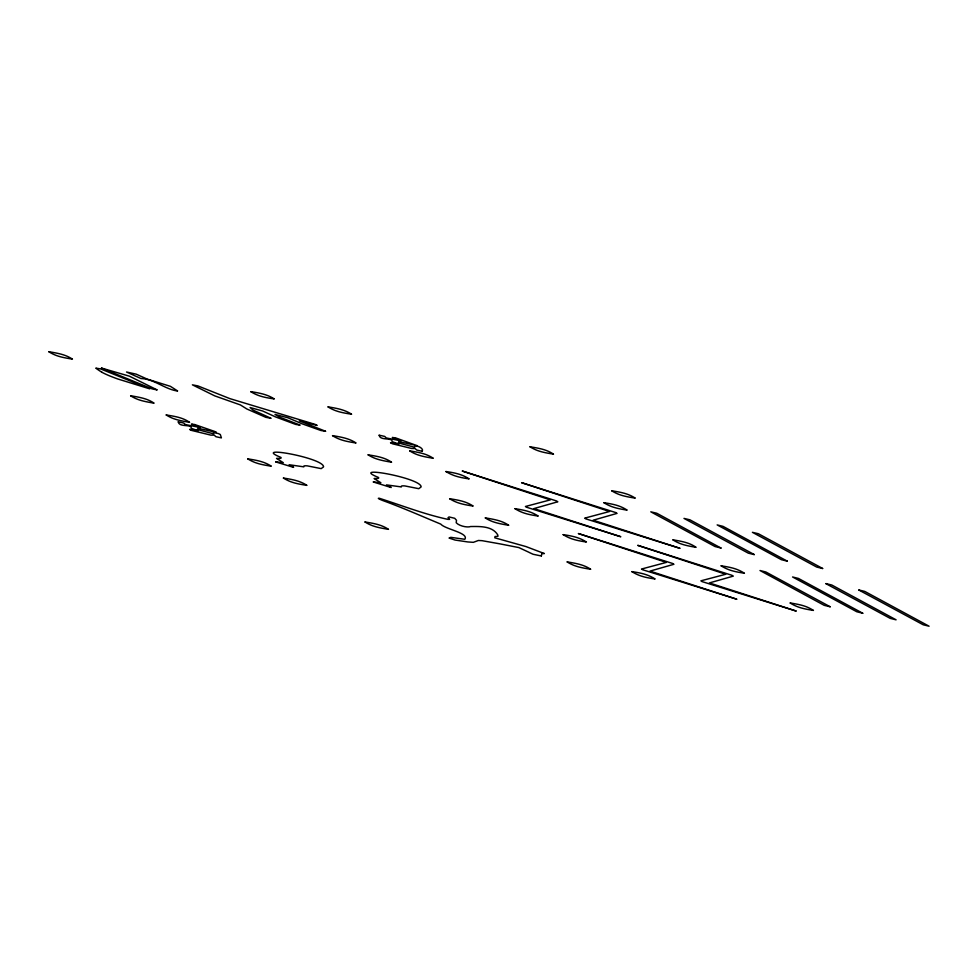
<?xml version="1.0" encoding="UTF-8"?>
<svg xmlns="http://www.w3.org/2000/svg" width="978" height="978" viewBox="0 0 978 978"><rect width="100%" height="100%" fill="white"/><g stroke="black" fill="none" stroke-linecap="round" stroke-linejoin="round"><path stroke-width="1.47" d="M541.421 555.871L541.714 553.585M379.183 435.173L384.696 436.42L386.31 437.961L401.066 440.87L392.312 437.484L395.674 437.912L417.215 445.687L398.865 441.616L398.254 442.875L414.648 447.252C413.755 443.914 424.281 447.692 422.3 451.213M541.726 553.56L544.367 553.56L525.919 546.555L494.795 537.814L495.015 536.519L497.863 536.323A26.003 3.533 16 0 0 497.985 536.237L497.753 534.917C492.386 525.883 479.733 526.433 470.601 526.531C467.863 527.704 459.513 526.311 456.188 522.729L456.506 520.284L454.721 518.303L449.036 516.934L448.022 517.717L449.611 519.379L448.584 519.379A49.218 6.675 16 0 1 447.716 519.33C424.256 514.232 401.921 505.492 379.207 498.242C376.078 497.949 382.41 500.369 382.814 500.553C402.447 507.643 421.665 516.176 440.76 524.11C445.198 529.33 469.33 532.961 464.807 539.281L450.809 537.35L449.073 538.059L455.051 540.052L467.802 541.946L473.34 542.338L478.376 540.479L482.056 540.675L499.44 543.768L518.829 547.57L529.025 552.326A26.186 3.557 16 0 1 529.355 552.533L533.059 554.257L541.323 555.981M825.884 583.573L831.777 585.015L896.092 619.82L890.212 618.377L825.872 583.646M858.88 589.966L864.772 591.421L929.088 626.213L923.208 624.783L858.867 590.04M177.495 390.992C165.196 389.415 154.047 378.902 140.966 378.535L126.541 372.019L136.223 374.171L147.213 379.109L170.404 386.334L177.544 390.907M178.253 421.836L183.668 422.997L185.441 424.586L200.197 427.508L191.443 424.122L194.622 424.501L214.659 431.445L216.346 432.398L197.996 428.254L197.385 429.513L213.779 433.89L213.485 432.52L218.363 433.572L220.307 434.513L221.419 437.899L215.955 436.726L214.206 435.149L210.869 435.137L191.541 430.406L189.646 429.391L198.057 430.785L191.236 428.266L191.077 426.885C188.106 424.55 179.243 426.909 178.228 421.921M422.203 451.31L416.677 450.039L415.075 448.511L411.726 448.499L392.41 443.767L390.515 442.753L398.926 444.146L392.105 441.628L391.946 440.247C389.024 437.887 380.149 440.308 379.097 435.296M101.846 372.227A43.802 5.941 16 0 0 109.01 375.625A60.636 8.227 16 0 0 117.458 378.877L149.768 388.853L100.612 368.926L95.807 368.119A148.081 20.098 16 0 0 101.859 372.227M462.386 471.066L550.296 499.892L525.443 506.494L526.531 507.227L620.81 536.739L533.902 508.597L557.815 501.775L556.519 500.956L462.386 471.066M521.629 482.68L609.526 511.506L584.661 518.157L585.761 518.853L680.052 548.352L593.145 520.21L617.045 513.389L615.749 512.57L521.629 482.68M578.463 533.572L666.373 562.399L641.507 569.037L642.607 569.734L736.886 599.245L649.991 571.103L673.891 564.282L672.595 563.462L578.463 533.572M637.852 545.418L725.762 574.245L700.908 580.834L701.996 581.58L796.275 611.091L709.368 582.937L733.28 576.128L731.972 575.308L637.9 545.369M48.9 351.799C55.758 356.065 61.724 357.459 72.433 359.109C65.929 354.904 59.548 353.461 48.961 351.75M130.636 395.809C137.495 400.124 143.387 401.347 154.084 403.168C147.751 398.841 141.125 397.508 130.697 395.76M166.236 414.978C172.935 419.244 178.913 420.479 189.61 422.337C183.485 418.083 176.81 416.567 166.236 414.978M250.784 391.677C257.471 395.833 263.657 397.41 274.341 398.951C267.703 394.782 261.285 393.242 250.808 391.64M247.764 458.878C254.598 463.132 260.649 464.574 271.309 466.188C264.622 461.946 258.473 460.479 247.764 458.878M283.424 478.071C290.136 482.288 296.261 483.755 306.958 485.381C300.405 481.176 293.877 479.623 283.424 478.071M328.046 406.934C334.904 411.176 340.931 412.63 351.603 414.207C344.977 410.014 338.681 408.584 328.107 406.872M332.52 435.687C339.329 439.917 345.368 441.347 356.053 442.985C349.562 438.767 343.107 437.337 332.581 435.626M368.131 454.856C374.733 459.024 380.772 460.418 391.579 462.203C385.246 457.936 378.767 456.445 368.131 454.856M365.014 522.007C371.811 526.262 377.777 527.607 388.498 529.342C381.946 525.027 375.454 523.621 365.026 521.983M409.782 450.944C416.555 455.21 422.618 456.543 433.278 458.279C426.701 453.939 420.332 452.618 409.843 450.882M445.931 471.53C452.863 475.748 458.499 477.35 469.208 478.902C462.362 474.599 456.261 473.01 445.931 471.53M449.648 498.743C456.408 502.936 462.398 504.44 473.181 506.054C466.506 501.812 460.345 500.333 449.648 498.743M485.296 517.949C492.056 522.215 498.046 523.511 508.743 525.296C502.35 520.968 495.822 519.624 485.357 517.888M514.99 508.707C521.934 512.985 527.643 514.501 538.267 516.078C531.384 511.726 525.577 510.345 515.039 508.658M530.015 446.812C536.861 451.09 542.851 452.447 553.511 454.147C546.934 449.856 540.651 448.425 530.015 446.812M563.157 534.648C570.088 538.927 575.834 540.431 586.433 542.02C579.648 537.704 573.524 536.188 563.181 534.624M567.179 561.959C574.037 566.225 580.015 567.595 590.712 569.257C584.306 565.101 577.754 563.548 567.203 561.922M603.915 502.729C610.724 506.959 616.507 508.474 627.155 510.125C620.492 505.834 614.6 504.318 603.939 502.704M611.751 490.822C618.499 495.039 624.563 496.482 635.284 498.132C628.622 493.902 622.473 492.435 611.776 490.797M631.837 571.629C638.83 575.908 644.539 577.46 655.138 578.976C648.341 574.771 642.546 573.194 631.861 571.604M672.962 539.905C679.869 544.208 685.395 545.528 696.091 547.338C689.893 543.01 683.414 541.531 673.023 539.856M721.141 565.846C727.999 570.076 733.732 571.629 744.417 573.218C737.522 568.89 731.874 567.46 721.165 565.822M790.2 603.035C797.143 607.35 802.828 608.732 813.439 610.431C806.764 606.067 800.701 604.661 790.248 602.974M325.54 431.274L320.87 430.491L302.3 423.877L287.874 417.753L275.001 414.44L280.026 417.3L300.136 425.137L295.686 424.415L275.527 416.921L262.642 410.992L250.087 407.533L253.155 410.161L271.077 418.315L265.833 417.325L246.835 408.975L240.417 404.941L214.732 395.87L192.385 384.831L197.837 385.894L229.83 398.608L315.112 424.379L317.141 425.442L299.317 420.846L325.54 431.274M275.784 461.934L293.596 467.362A4.951 0.672 16 0 0 292.874 466.861L289.097 464.733L303.852 466.848A18.13 2.457 16 0 1 307.288 465.87L321.187 468.621L323.559 466.897C324.048 457.838 249.842 444.758 280.967 457.435A18.13 2.457 16 0 1 277.214 458.352L276.542 458.401L283.302 462.692L275.833 461.897M373.351 481.995L391.163 487.533A4.804 0.648 16 0 0 390.797 487.105L386.432 484.892L401.42 486.922A18.13 2.457 16 0 1 404.855 485.932L418.755 488.682L421.115 486.958C421.714 477.985 347.227 464.709 378.535 477.496A18.13 2.457 16 0 1 374.782 478.413L374.109 478.572L380.858 482.753L373.388 481.958M101.48 368.095L152.165 388.889L157.213 389.941L129.426 376.188L101.516 368.07M721.018 548.022L715.04 546.543L650.798 511.824L656.703 513.23L720.994 548.047M754.209 554.599L748.329 553.169L683.989 518.401L689.893 519.807L754.221 554.55M787.339 561.164L781.373 559.685L717.155 524.905L723.023 526.36L787.327 561.176M822.632 568.524L816.667 567.044L752.412 532.325L758.317 533.719L822.645 568.475M830.163 606.788L824.185 605.321L760.004 570.516L765.847 571.996L830.175 606.751M862.755 613.23L856.789 611.751L792.571 576.971L798.439 578.438L862.743 613.255"/></g></svg>
